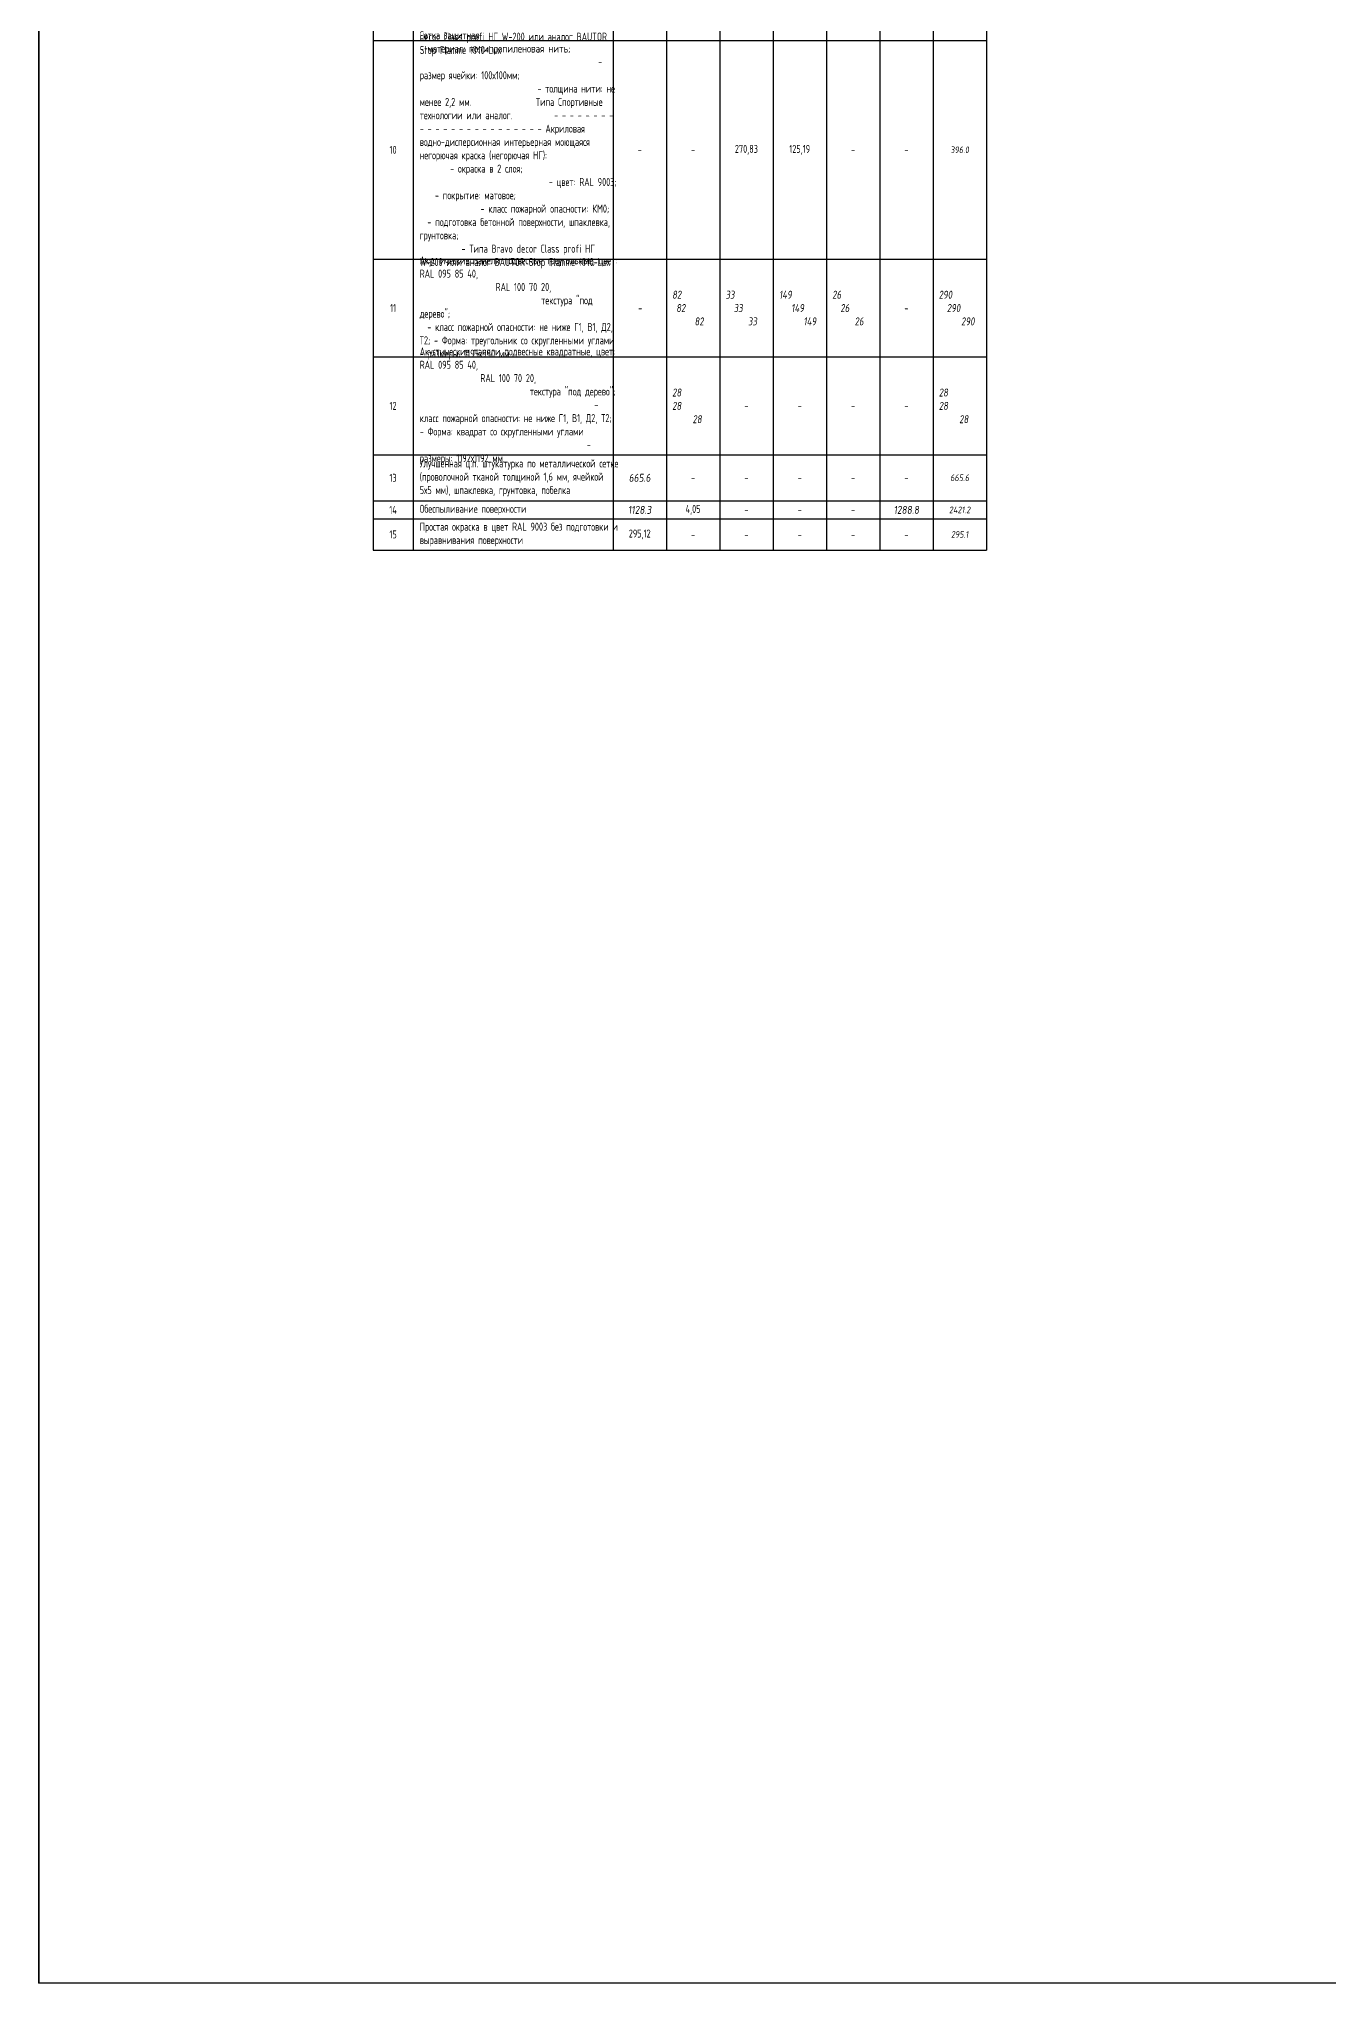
# Model space of a CAD drawing. Header units: millimetres. Extents: x 77165 to 11476408, y -193619 to 427745.
# Drawn here: x 276580 to 324928, y 265516 to 338402 of the extents above; entities that cross this region are included whole.
import ezdxf

# ---------------------------------------------------------------- set-up
doc = ezdxf.new("R2010")
doc.units = ezdxf.units.MM
doc.layers.get('Defpoints').update_dxf_attribs({"color": 3})
doc.layers.add('АР_Таблицы', color=250, linetype='Continuous')
doc.styles.add('ISOCPEUR', font='isocpeur.ttf', dxfattribs={"height": 800})
doc.styles.add('ISOCUPER', font='isocpeur.ttf', dxfattribs={"width": 0.85, "oblique": 7})
doc.styles.add('Архитект', font='isocpeur.ttf', dxfattribs={"width": 0.8, "oblique": 8})
doc.styles.add('Архитектурный размер', font='isocpeur.ttf', dxfattribs={"width": 0.8, "oblique": 8})

# ---------------------------------------------------------------- blocks, each defined once
blk = doc.blocks.new('*T1242')
at = {"layer": 'Defpoints', "color": 8, "linetype": 'ByBlock', "lineweight": 0, "ltscale": 100, "transparency": 16777216}
for p, q in [((0, 0), (23000, 0)), ((0, 0), (0, -767)), ((23000, 0), (23000, -767))]:
    blk.add_line(p, q, dxfattribs=at)
at = {"layer": 'АР_Таблицы', "color": 0, "linetype": 'ByBlock', "lineweight": -2, "ltscale": 100, "transparency": 16777216}
for p, q in [((0, -767), (23000, -767)), ((0, -767), (0, -77116)), ((1500, -767), (1500, -77116)), ((9000, -767), (9000, -77116)), ((23000, -767), (23000, -2282)), ((9000, -1605), (23000, -1605)), ((11000, -1605), (11000, -77116)), ((13000, -1605), (13000, -77116)), ((15000, -1605), (15000, -77116)), ((17000, -1605), (17000, -77116)), ((19000, -1605), (19000, -77116)), ((21000, -1605), (21000, -77116)), ((0, -2282), (23000, -2282)), ((0, -9979), (21000, -9979)), ((0, -17676), (21000, -17676)), ((0, -25253), (21000, -25253)), ((0, -32830), (21000, -32830)), ((0, -38497), (21000, -38497)), ((0, -42664), (21000, -42664)), ((0, -47741), (21000, -47741)), ((0, -52817), (21000, -52817)), ((0, -58014), (21000, -58014)), ((0, -66211), (21000, -66211)), ((23000, -66211), (23000, -73545)), ((0, -69878), (23000, -69878)), ((0, -73545), (23000, -73545)), ((0, -75272), (21000, -75272)), ((0, -75949), (21000, -75949)), ((0, -77116), (21000, -77116))]:
    blk.add_line(p, q, dxfattribs=at)
at = {"layer": 'АР_Таблицы', "color": 0, "lineweight": -2, "ltscale": 100, "transparency": 16777216}
for p, q in [((23000, -2282), (23000, -66211)), ((21000, -9979), (23000, -9979)), ((21000, -17676), (23000, -17676)), ((21000, -25253), (23000, -25253)), ((21000, -32830), (23000, -32830)), ((21000, -38497), (23000, -38497)), ((21000, -42664), (23000, -42664)), ((21000, -47741), (23000, -47741)), ((21000, -52817), (23000, -52817)), ((21000, -58014), (23000, -58014)), ((21000, -66211), (23000, -66211)), ((23000, -73545), (23000, -77116)), ((21000, -75272), (23000, -75272)), ((21000, -75949), (23000, -75949)), ((21000, -77116), (23000, -77116))]:
    blk.add_line(p, q, dxfattribs=at)
at = {"layer": 'АР_Таблицы', "ltscale": 100, "transparency": 16777216}
for s, insert, char_height, width, attachment_point, style in [('{\\W0.7;Итоговая  ведомость  отделки потолков}', (11500, -383), 500, 22900, 5, 'Архитект'), ('{\\Q0;\\W0.7;Номер п.п.}', (750, -1524), 300, 1400, 5, 'Архитект'), ('{\\Q0;\\W0.7;Тип отделки}', (5250, -1524), 300, 7400, 5, 'Архитект'), ('{\\Q0;\\W0.7;Суммы отделки интерьеров}', (16000, -1186), 350, 13900, 5, 'Архитект'), ('{\\Q0;\\W0.7;Грильято типа GL15:                                         - цвет: черный;                                              - размер ячейки: 100х100 мм.                        Грильято Албес GL50-75 Sh или эквивалент.               - - - - - - - - - - - - - - - - - - - - - - - - \\C0;А\\C256;криловая водно-дисперсионная интерьерная моющаяся \\C0;негорючая краска (негорючая НГ):                           - окраска в 2 слоя;                                                            - цвет: \\C256;RAL 9011;                                                          - покрытие: матовое;                                            - класс пожарной опасности: КМ0;                                                          - подготовка бетонной поверхности, шпаклевка, грунтовка;                                                      - Типа \\C0;Bravo decor Class profi НГ W-200 или аналог BAUTOR Stop Flamme КМ0-Lux\\C256; } ', (1750, -6131), 300, 7000, 4, 'Архитект'), ('{\\Q0;\\W0.7;Подвал}', (10000, -1944), 300, 1500, 5, 'Архитект'), ('{\\Q0;\\W0.7;1 этаж}', (12000, -1944), 300, 1500, 5, 'Архитект'), ('{\\Q0;\\W0.7;2 этаж}', (14000, -1944), 300, 1500, 5, 'Архитект'), ('{\\Q0;\\W0.7;3 этаж}', (16000, -1944), 300, 1500, 5, 'Архитект'), ('{\\Q0;\\W0.7;4 этаж}', (18000, -1944), 300, 1500, 5, 'Архитект'), ('{\\Q0;\\W0.7;Тех.этаж}', (20000, -1944), 300, 1500, 5, 'Архитект'), ('{\\Q0;\\W0.7;Всего}', (22000, -1944), 300, 1500, 5, 'Архитект'), ('{\\Q0;\\W0.7;1}', (750, -6131), 300, 1223.08, 5, 'Архитект'), ('{\\Q0;\\W0.7;-}', (10000, -6131), 300, 1723.08, 5, 'Архитект'), ('{\\Q0;\\W0.7;22,02}', (12000, -6131), 300, 1723.08, 5, 'Архитект'), ('{\\Q0;\\W0.7;-}', (14000, -6131), 300, 1723.08, 5, 'Архитект'), ('{\\Q0;\\W0.7;-}', (16000, -6131), 300, 1723.08, 5, 'Архитект'), ('{\\Q0;\\W0.7;-}', (18000, -6131), 300, 1723.08, 5, 'Архитект'), ('{\\Q0;\\W0.7;-}', (20000, -6131), 300, 1723.08, 5, 'Архитект'), ('22.0', (22000, -6131), 250, 1900, 5, 'Архитектурный размер'), ('{\\Q0;\\W0.7;Грильято типа GL15:                                         - цвет: белый;                                              - размер ячейки: 100х100 мм.                        Грильято Албес GL50-75 Sh или эквивалент.               - - - - - - - - - - - - - - - - - - - - - - - - \\C0;А\\C256;криловая водно-дисперсионная интерьерная моющаяся \\C0;негорючая краска (негорючая НГ):                           - окраска в 2 слоя;                                                            - цвет: \\C256;RAL 9005/9011;                                                          - покрытие: матовое;                                            - класс пожарной опасности: КМ0;                                                          - подготовка бетонной поверхности, шпаклевка, грунтовка;                                                      - Типа \\C0;Bravo decor Class profi НГ W-200 или аналог BAUTOR Stop Flamme КМ0-Lux\\C256; } ', (1750, -13827), 300, 7000, 4, 'Архитект'), ('{\\Q0;\\W0.7;2}', (750, -13827), 300, 1223.08, 5, 'Архитект'), ('{\\Q0;\\W0.7;-}', (10000, -13827), 300, 1723.08, 5, 'Архитект'), ('{\\Q0;\\W0.7;78,00}', (12000, -13827), 300, 1723.08, 5, 'Архитект'), ('{\\Q0;\\W0.7;-}', (14000, -13827), 300, 1723.08, 5, 'Архитект'), ('{\\Q0;\\W0.7;-}', (16000, -13827), 300, 1723.08, 5, 'Архитект'), ('{\\Q0;\\W0.7;-}', (18000, -13827), 300, 1723.08, 5, 'Архитект'), ('{\\Q0;\\W0.7;-}', (20000, -13827), 300, 1723.08, 5, 'Архитект'), ('78.0', (22000, -13827), 250, 1900, 5, 'Архитектурный размер'), ('{\\Q0;\\W0.7;Грильято типа GL15:                                         - цвет: черный;                                              - размер ячейки: 50х50 мм.                        Грильято Албес GL50-75 Sh или эквивалент.               - - - - - - - - - - - - - - - - - - - - - - - - \\C0;Водоэмульсионная краска с добавлением противоплесневых добавок:                           - окраска в 2 слоя;                                                            - цвет: \\C256;RAL 9011;                                                          - покрытие: матовое;                                            - класс пожарной опасности: \\C7;не ниже Г1, В1, Д2, Т2\\C256;;                                                          - подготовка бетонной поверхности, шпаклевка, грунтовка;                                                      - Типа \\C7;Bravo Class Profi FW-55 или аналог Neoline Satin\\C256; } ', (1750, -21464), 300, 7000, 4, 'Архитект'), ('{\\Q0;\\W0.7;3}', (750, -21464), 300, 1223.08, 5, 'Архитект'), ('{\\Q0;\\W0.7;-}', (10000, -21464), 300, 1723.08, 5, 'Архитект'), ('{\\Q0;\\W0.7;45,02}', (12000, -21464), 300, 1723.08, 5, 'Архитект'), ('{\\Q0;\\W0.7;54,93}', (14000, -21464), 300, 1723.08, 5, 'Архитект'), ('{\\Q0;\\W0.7;42,83}', (16000, -21464), 300, 1723.08, 5, 'Архитект'), ('{\\Q0;\\W0.7;33,99}', (18000, -21464), 300, 1723.08, 5, 'Архитект'), ('{\\Q0;\\W0.7;-}', (20000, -21464), 300, 1723.08, 5, 'Архитект'), ('176.8', (22000, -21464), 250, 1900, 5, 'Архитектурный размер'), ('{\\Q0;\\W0.7;Грильято типа GL15:                                         - цвет: белый;                                              - размер ячейки: 50х50 мм.                        Грильято Албес GL50-75 Sh или эквивалент.               - - - - - - - - - - - - - - - - - - - - - - - - \\C0;Водоэмульсионная краска с добавлением противоплесневых добавок:                           - окраска в 2 слоя;                                                            - цвет: \\C256;RAL 9011;                                                          - покрытие: матовое;                                            - класс пожарной опасности: \\C7;не ниже Г1, В1, Д2, Т2\\C256;;                                                          - подготовка бетонной поверхности, шпаклевка, грунтовка;                                                      - Типа \\C7;Bravo Class Profi FW-55 или аналог Neoline Satin\\C256; } ', (1750, -29041), 300, 7000, 4, 'Архитект'), ('{\\Q0;\\W0.7;4}', (750, -29041), 300, 1223.08, 5, 'Архитект'), ('{\\Q0;\\W0.7;-}', (10000, -29041), 300, 1723.08, 5, 'Архитект'), ('{\\Q0;\\W0.7;58,34}', (12000, -29041), 300, 1723.08, 5, 'Архитект'), ('{\\Q0;\\W0.7;66,30}', (14000, -29041), 300, 1723.08, 5, 'Архитект'), ('{\\Q0;\\W0.7;54,24}', (16000, -29041), 300, 1723.08, 5, 'Архитект'), ('{\\Q0;\\W0.7;37,88}', (18000, -29041), 300, 1723.08, 5, 'Архитект'), ('{\\Q0;\\W0.7;-}', (20000, -29041), 300, 1723.08, 5, 'Архитект'), ('216.8', (22000, -29041), 250, 1900, 5, 'Архитектурный размер'), ('{\\Q0;\\W0.7;Алюминиевый кассетный потолок:                                         - цвет: RAL 9003;                                              - размер: 600х600 мм.                                             - поверхность: гладкая                              - класс пожарной опасности: \\C7;КМ1.\\C256;               \\C0;Clip-in SM-Plus на скрытой подвесной системе АЛБЕС CLIP-IN или hook-on, или аналог Cesal Art на скрытой подвесной системе, CONSTRUCTO КС З.\\C256;   - - - - - - - - - - - - - - - - - - - - - - - - Подготовка бетонной поверхности, шпаклевка, грунтовка.                                }', (1750, -35663), 300, 7000, 4, 'Архитект'), ('{\\Q0;\\W0.7;5}', (750, -35663), 300, 1223.08, 5, 'Архитект'), ('#####', (22000, -35663), 250, 1900, 5, 'Архитектурный размер'), ('{\\Q0;\\W0.7;Кассетный акустический потолок:                                         - цвет: белый;                                              - размер: 1200х600х20 мм.                                                                           - класс пожарной опасности: \\T0.95;\\C7;не ниже Г1, В1, Д2, Т\\T1;2\\C256;               \\C7;Ecophon Фокус А или аналог Onetop Bona A\\C256;        - - - - - - - - - - - - - - - - - - - - - - - - Подготовка бетонной поверхности, шпаклевка, грунтовка.                                }', (1750, -40580), 300, 7000, 4, 'Архитект'), ('{\\Q0;\\W0.7;6}', (750, -40580), 300, 1223.08, 5, 'Архитект'), ('{\\Q0;\\W0.7;-}', (10000, -40580), 300, 1723.08, 5, 'Архитект'), ('{\\Q0;\\W0.7;376,46}', (12000, -40580), 300, 1723.08, 5, 'Архитект'), ('{\\Q0;\\W0.7;923,70}', (14000, -40580), 300, 1723.08, 5, 'Архитект'), ('{\\Q0;\\W0.7;827,24}', (16000, -40580), 300, 1723.08, 5, 'Архитект'), ('{\\Q0;\\W0.7;640,33}', (18000, -40580), 300, 1723.08, 5, 'Архитект'), ('{\\Q0;\\W0.7;-}', (20000, -40580), 300, 1723.08, 5, 'Архитект'), ('2767.7', (22000, -40580), 250, 1900, 5, 'Архитектурный размер'), ('{\\Q0;\\W0.7;\\C0;Водоэмульсионная краска с добавлением противоплесневых добавок:                           - окраска в 2 слоя;                                                            - цвет: \\C256;9011;                                                          - покрытие: матовое;                                            - класс пожарной опасности: \\C7;не ниже Г1, В1, Д2, Т2\\C256;;                                                          - подготовка бетонной поверхности, шпаклевка, грунтовка;                                                      - Типа \\C7;Bravo Class Profi FW-55 или аналог Neoline Satin\\C256; \\Q7;\\W0.85; }', (1750, -45202), 300, 7000, 4, 'Архитект'), ('{\\Q0;\\W0.7;7}', (750, -45202), 300, 1223.08, 5, 'ISOCUPER'), ('{\\Q0;\\W0.7;215,71}', (12000, -45202), 300, 1723.08, 5, 'ISOCUPER'), ('{\\Q0;\\W0.7;703,04}', (14000, -45202), 300, 1723.08, 5, 'ISOCUPER'), ('{\\Q0;\\W0.7;771,95}', (16000, -45202), 300, 1723.08, 5, 'ISOCUPER'), ('{\\Q0;\\W0.7;439,61}', (18000, -45202), 300, 1723.08, 5, 'ISOCUPER'), ('2130.3', (22000, -45202), 250, 1900, 5, 'Архитектурный размер'), ('{\\Q0;\\W0.7;-}', (10000, -45202), 300, 1723.08, 5, 'ISOCUPER'), ('{\\Q0;\\W0.7;-}', (20000, -45202), 300, 1723.08, 5, 'ISOCUPER'), ('{\\Q0;\\W0.7;\\C0;Водоэмульсионная краска с добавлением противоплесневых добавок:                           - окраска в 2 слоя;                                                            - цвет: \\C256;9003;                                                          - покрытие: матовое;                                            - класс пожарной опасности: \\C7;не ниже Г1, В1, Д2, Т2\\C256;;                                                          - подготовка бетонной поверхности, шпаклевка, грунтовка;                                                      - Типа \\C7;Bravo Class Profi FW-55 или аналог Neoline Satin\\C256; \\Q7;\\W0.85; }', (1750, -50279), 300, 7000, 4, 'Архитект'), ('{\\Q0;\\W0.7;8}', (750, -50279), 300, 1223.08, 5, 'ISOCUPER'), ('{\\Q0;\\W0.7;926,97}', (12000, -50279), 300, 1723.08, 5, 'ISOCUPER'), ('{\\Q0;\\W0.7;459,30}', (16000, -50279), 300, 1723.08, 5, 'ISOCUPER'), ('1386.3', (22000, -50279), 250, 1900, 5, 'Архитектурный размер'), ('{\\Q0;\\W0.7;-}', (10000, -50279), 300, 1723.08, 5, 'ISOCUPER'), ('{\\Q0;\\W0.7;-}', (14000, -50279), 300, 1723.08, 5, 'ISOCUPER'), ('{\\Q0;\\W0.7;-}', (18000, -50279), 300, 1723.08, 5, 'ISOCUPER'), ('{\\Q0;\\W0.7;-}', (20000, -50279), 300, 1723.08, 5, 'ISOCUPER'), ('{\\Q0;\\W0.7;\\C0;А\\C256;криловая водно-дисперсионная интерьерная моющаяся \\C0;негорючая краска (негорючая НГ):                           - окраска в 2 слоя;                                                            - цвет: \\C256;RAL 9003;                                                          - покрытие: матовое;                                            - класс пожарной опасности: КМ0;                                                          - подготовка бетонной поверхности, шпаклевка, грунтовка;                                                      - Типа \\C0;Bravo decor Class profi НГ W-200 или аналог BAUTOR Stop Flamme КМ0-Lux}', (1750, -55416), 300, 7000, 4, 'Архитект'), ('{\\Q0;\\W0.7;9}', (750, -55416), 300, 1223.08, 5, 'ISOCUPER'), ('{\\Q0;\\W0.7;236,85}', (12000, -55416), 300, 1723.08, 5, 'ISOCUPER'), ('{\\Q0;\\W0.7;182,92}', (14000, -55416), 300, 1723.08, 5, 'ISOCUPER'), ('{\\Q0;\\W0.7;178,02}', (16000, -55416), 300, 1723.08, 5, 'ISOCUPER'), ('{\\Q0;\\W0.7;88,36}', (18000, -55416), 300, 1723.08, 5, 'ISOCUPER'), ('{\\Q0;\\W0.7;56,38}', (20000, -55416), 300, 1723.08, 5, 'ISOCUPER'), ('742.5', (22000, -55416), 250, 1900, 5, 'Архитектурный размер'), ('{\\Q0;\\W0.7;-}', (10000, -55416), 300, 1723.08, 5, 'ISOCUPER'), ('{\\Q0;\\W0.7;\\C0;Сетка защитная:                                     - материал: \\W0.8;\\C7;полипропиленовая нить;\\W0.7;\\C0;                                                            - размер ячейки: 100х100мм\\C256;;                                                          - толщина нити: не менее 2,2 мм.                 Типа Спортивные технологии или аналог.           - - - - - - - - - - - - - - - - - - - - - - - - \\C0;А\\C256;криловая водно-дисперсионная интерьерная моющаяся \\C0;негорючая краска (негорючая НГ):                           - окраска в 2 слоя;                                                            - цвет: \\C256;RAL 9003;                                                          - покрытие: матовое;                                            - класс пожарной опасности: КМ0;                                                          - подготовка бетонной поверхности, шпаклевка, грунтовка;                                                      - Типа \\C0;Bravo decor Class profi НГ W-200 или аналог BAUTOR Stop Flamme КМ0-Lux\\C256;                                       }', (1750, -62113), 300, 7000, 4, 'Архитект'), ('{\\Q0;\\W0.7;270,83}', (14000, -62113), 300, 1723.08, 5, 'ISOCUPER'), ('{\\Q0;\\W0.7;125,19}', (16000, -62113), 300, 1723.08, 5, 'ISOCUPER'), ('{\\Q0;\\W0.7;10}', (750, -62113), 300, 1223.08, 5, 'ISOCUPER'), ('{\\Q0;\\W0.7;-}', (10000, -62113), 300, 1723.08, 5, 'ISOCUPER'), ('{\\Q0;\\W0.7;-}', (12000, -62113), 300, 1723.08, 5, 'ISOCUPER'), ('{\\Q0;\\W0.7;-}', (18000, -62113), 300, 1723.08, 5, 'ISOCUPER'), ('{\\Q0;\\W0.7;-}', (20000, -62113), 300, 1723.08, 5, 'ISOCUPER'), ('396.0', (22000, -62113), 250, 1900, 5, 'Архитектурный размер'), ('{\\Q0;\\W0.7;\\C7;Акустические панели подвесные треугольные, цвет: RAL 095 85 40,                                                          RAL 100 70 20,                                                  текстура "под дерево";                                               - \\C256;класс пожарной опасности: \\C7;не ниже Г1, В1, Д2, Т2\\C256;; - Форма: треугольник со скругленными углами                                                      - размеры: 1195х950 мм.  \\C7;  }', (1750, -68045), 300, 7000, 4, 'Архитект'), ('82           82            82 ', (12000, -68045), 300, 1723.08, 5, 'Архитект'), ('33            33           33', (14000, -68045), 300, 1723.08, 5, 'Архитект'), ('149            149           149', (16000, -68045), 300, 1723.08, 5, 'Архитект'), ('26            26           26', (18000, -68045), 300, 1723.08, 5, 'Архитект'), ('290           290           290', (22000, -68045), 300, 1723.08, 5, 'Архитект'), ('{\\Q0;\\W0.7;11}', (750, -68045), 300, 1223.08, 5, 'ISOCUPER'), ('-', (10000, -68045), 300, 1723.08, 5, 'Архитект'), ('{\\Q0;\\W0.7;-}', (20000, -68045), 300, 1723.08, 5, 'ISOCUPER'), ('{\\Q0;\\W0.7;\\C7;Акустические панели подвесные квадратные, цвет: RAL 095 85 40,                                                      RAL 100 70 20,                                                   текстура "под дерево";                                               - \\C256;класс пожарной опасности: \\C7;не ниже Г1, В1, Д2, Т2\\C256;; - Форма: квадрат со скругленными углами                                                      - размеры: 1192х1192 мм.  \\C7;  }', (1750, -71712), 300, 7000, 4, 'Архитект'), ('28         28            28 ', (12000, -71712), 300, 1723.08, 5, 'Архитект'), ('28         28            28 ', (22000, -71712), 300, 1723.08, 5, 'Архитект'), ('{\\Q0;\\W0.7;12}', (750, -71712), 300, 1223.08, 5, 'ISOCUPER'), ('{\\Q0;\\W0.7;-}', (14000, -71712), 300, 1723.08, 5, 'ISOCUPER'), ('{\\Q0;\\W0.7;-}', (16000, -71712), 300, 1723.08, 5, 'ISOCUPER'), ('{\\Q0;\\W0.7;-}', (18000, -71712), 300, 1723.08, 5, 'ISOCUPER'), ('{\\Q0;\\W0.7;-}', (20000, -71712), 300, 1723.08, 5, 'ISOCUPER'), ('{\\Q0;\\W0.7;13}', (750, -74409), 300, 1223.08, 5, 'ISOCUPER'), ('{\\Q0;\\W0.7;\\C7;Улучшенная ц.п. штукатурка по металлической сетке (проволочной тканой толщиной 1,6 мм, ячейкой 5х5 мм), шпаклевка, грунтовка, побелка\\C256;  \\C7;  }', (1750, -74409), 300, 7000, 4, 'Архитект'), ('665.6', (10000, -74409), 300, 1723.08, 5, 'ISOCUPER'), ('665.6', (22000, -74409), 250, 1900, 5, 'Архитектурный размер'), ('{\\Q0;\\W0.7;-}', (12000, -74409), 300, 1723.08, 5, 'ISOCUPER'), ('{\\Q0;\\W0.7;-}', (14000, -74409), 300, 1723.08, 5, 'ISOCUPER'), ('{\\Q0;\\W0.7;-}', (16000, -74409), 300, 1723.08, 5, 'ISOCUPER'), ('{\\Q0;\\W0.7;-}', (18000, -74409), 300, 1723.08, 5, 'ISOCUPER'), ('{\\Q0;\\W0.7;-}', (20000, -74409), 300, 1723.08, 5, 'ISOCUPER'), ('{\\Q0;\\W0.7;14}', (750, -75611), 300, 1223.08, 5, 'ISOCUPER'), ('{\\Q0;\\W0.7;\\C7;Обеспыливание поверхности\\C256;  \\C7;  }', (1750, -75611), 300, 7000, 4, 'Архитект'), ('1128.3', (10000, -75611), 300, 1723.08, 5, 'ISOCUPER'), ('{\\Q0;\\W0.7;4,05}', (12000, -75611), 300, 1723.08, 5, 'ISOCUPER'), ('{\\Q0;\\W0.7;-}', (14000, -75611), 300, 1723.08, 5, 'ISOCUPER'), ('{\\Q0;\\W0.7;-}', (16000, -75611), 300, 1723.08, 5, 'ISOCUPER'), ('{\\Q0;\\W0.7;-}', (18000, -75611), 300, 1723.08, 5, 'ISOCUPER'), ('1288.8', (20000, -75611), 300, 1723.08, 5, 'ISOCUPER'), ('2421.2', (22000, -75611), 250, 1900, 5, 'Архитектурный размер'), ('{\\Q0;\\W0.7;15}', (750, -76532), 300, 1223.08, 5, 'ISOCUPER'), ('{\\W0.7;Простая окраска в цвет RAL 9003 без подготовки и выравнивания поверхности}', (1750, -76532), 300, 7000, 4, 'ISOCPEUR'), ('{\\Q0;\\W0.7;295,12}', (10000, -76532), 300, 1723.08, 5, 'ISOCUPER'), ('295.1', (22000, -76532), 250, 1900, 5, 'Архитектурный размер'), ('{\\Q0;\\W0.7;-}', (12000, -76532), 300, 1723.08, 5, 'ISOCUPER'), ('{\\Q0;\\W0.7;-}', (14000, -76532), 300, 1723.08, 5, 'ISOCUPER'), ('{\\Q0;\\W0.7;-}', (16000, -76532), 300, 1723.08, 5, 'ISOCUPER'), ('{\\Q0;\\W0.7;-}', (18000, -76532), 300, 1723.08, 5, 'ISOCUPER'), ('{\\Q0;\\W0.7;-}', (20000, -76532), 300, 1723.08, 5, 'ISOCUPER')]:
    blk.add_mtext(s, dxfattribs=dict(at, insert=insert, char_height=char_height, width=width, attachment_point=attachment_point, style=style))

msp = doc.modelspace()

# ---------------------------------------------------------------- linework, layer by layer
at = {"color": 2, "lineweight": 35, "ltscale": 100}
msp.add_lwpolyline([(276580.33833, 265515.52104), (1194649.08681, 265705.44979), (1194649.08681, 419620.78406), (276580.33833, 419430.85531)], close=True, dxfattribs=at)

# ---------------------------------------------------------------- block references
msp.add_blockref('*T1242', (289112.84777, 396356.44474))

doc.saveas('drawing.dxf')
